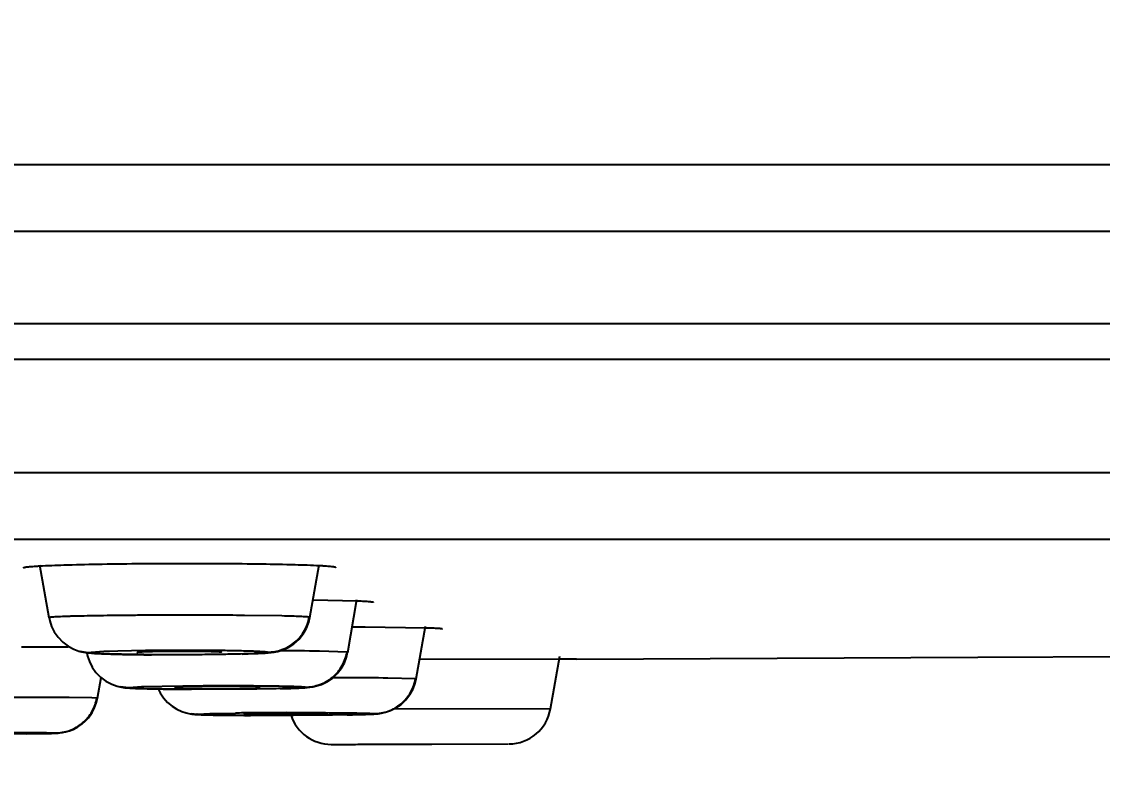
# Model space of a CAD drawing. Header units: millimetres. Extents: x 687 to 1107, y -116 to 478.
# Drawn here: x 834.882 to 837.441, y 374.642 to 376.424 of the extents above; entities that cross this region are included whole.
import ezdxf

# ---------------------------------------------------------------- set-up
doc = ezdxf.new("R2010")
doc.units = ezdxf.units.MM
doc.header["$LTSCALE"] = 0.1
doc.layers.add('DIM', color=3, linetype='Continuous')
doc.styles.get("Standard").update_dxf_attribs({"font": 'arial.ttf'})
doc.dimstyles.new('ISO-25', dxfattribs={"dimtxt": 2.5, "dimasz": 2.5, "dimexe": 1.25, "dimexo": 0.625, "dimtad": 1, "dimlfac": 5, "dimtxsty": 'Standard', "dimcen": 2.5, "dimadec": 0, "dimazin": 0, "dimtfac": 1, "dimtmove": 0, "dimatfit": 3, "dimfxl": 0, "dimarcsym": 0})

# ---------------------------------------------------------------- blocks, each defined once
blk = doc.blocks.new('*D69')
at = {"layer": 'Defpoints', "color": 0}
for p in [(804.6861, 376.0872), (858.1644, 376.0869), (858.1644, 365.5396)]:
    blk.add_point(p, dxfattribs=at)
at = {"layer": 'DIM', "color": 0, "lineweight": -2}
for p, q in [((804.6861, 375.4622), (804.6861, 364.2896)), ((858.1644, 375.4619), (858.1644, 364.2896)), ((807.1861, 365.5396), (855.6644, 365.5396))]:
    blk.add_line(p, q, dxfattribs=at)
at = {"layer": 'DIM', "color": 0}
for points in [[(807.1861, 365.9563), (807.1861, 365.123), (804.6861, 365.5396)], [(855.6644, 365.9563), (855.6644, 365.123), (858.1644, 365.5396)]]:
    blk.add_solid(points, dxfattribs=at)
at = {"layer": 'DIM', "color": 0, "insert": (850.4227, 367.4411), "char_height": 2.5, "attachment_point": 5}
blk.add_mtext('267.5', dxfattribs=at)
blk = doc.blocks.new('*D67')
at = {"layer": 'Defpoints', "color": 0}
for p in [(831.4252, 395.8247), (883.897, -59.5354), (893.1679, -59.5354)]:
    blk.add_point(p, dxfattribs=at)
at = {"layer": 'DIM', "color": 0, "lineweight": -2}
for p, q in [((832.0502, 395.8247), (894.4179, 395.8247)), ((893.1679, 393.3247), (893.1679, -57.0354)), ((884.522, -59.5354), (894.4179, -59.5354))]:
    blk.add_line(p, q, dxfattribs=at)
at = {"layer": 'DIM', "color": 0}
for points in [[(892.7512, 393.3247), (893.5845, 393.3247), (893.1679, 395.8247)], [(892.7512, -57.0354), (893.5845, -57.0354), (893.1679, -59.5354)]]:
    blk.add_solid(points, dxfattribs=at)
at = {"layer": 'DIM', "color": 0, "insert": (890.9041, 168.1447), "char_height": 2.5, "attachment_point": 5, "rotation": 90}
blk.add_mtext('(2280)', dxfattribs=at)

msp = doc.modelspace()

# ---------------------------------------------------------------- linework, layer by layer
for p, q in [((841.318, 376.0851), (831.4252, 376.0851)), ((831.4252, 375.9286), (841.1132, 375.9277)), ((841.0987, 375.7092), (831.4252, 375.7085)), ((857.7399, 375.6246), (805.1103, 375.6246)), ((831.4252, 375.3572), (843.8753, 375.3572)), ((834.8533, 375.1993), (835.1179, 375.1993)), ((835.1179, 375.1993), (835.1377, 375.1993)), ((835.1377, 375.1993), (835.1648, 375.1993)), ((835.1648, 375.1993), (835.2454, 375.1994)), ((835.2454, 375.1994), (835.322, 375.1994)), ((835.322, 375.1994), (835.4076, 375.1994)), ((835.4076, 375.1994), (835.4454, 375.1994)), ((835.4454, 375.1994), (835.6076, 375.1994)), ((835.6076, 375.1994), (835.8782, 375.1994)), ((835.8782, 375.1994), (835.9191, 375.1994)), ((835.9191, 375.1994), (837.6269, 375.1995)), ((834.9474, 375.0133), (834.9255, 375.1375)), ((835.565, 375.014), (835.587, 375.1386)), ((835.6768, 375.0525), (835.5729, 375.0549)), ((835.6544, 374.9313), (835.6764, 375.0561)), ((835.4984, 375.0174), (835.4102, 375.0187)), ((835.5622, 375.0024), (835.565, 375.0141)), ((835.565, 375.0141), (835.5635, 375.0146)), ((835.565, 375.014), (835.565, 375.014)), ((835.6956, 374.9908), (835.6655, 374.991)), ((835.8389, 374.9889), (835.6956, 374.9908)), ((835.8165, 374.8686), (835.8386, 374.9934)), ((835.0208, 374.9337), (835.0205, 374.9337)), ((835.0473, 374.9314), (835.077, 374.9338)), ((835.077, 374.9338), (835.1755, 374.9361)), ((835.6528, 374.9318), (835.5875, 374.934)), ((835.4046, 374.9273), (835.4189, 374.9277)), ((835.6516, 374.9201), (835.6543, 374.9314)), ((835.6543, 374.9314), (835.6528, 374.9318)), ((836.1562, 374.9153), (835.8246, 374.9141)), ((836.1343, 374.7975), (836.1563, 374.9224)), ((836.1779, 374.9154), (836.1562, 374.9153)), ((836.1957, 374.9155), (836.1779, 374.9154)), ((836.1957, 374.9155), (837.1458, 374.9198)), ((837.1458, 374.9198), (837.7125, 374.9231)), ((835.0622, 374.823), (835.0707, 374.8714)), ((835.0821, 374.8629), (835.0959, 374.8557)), ((835.6613, 374.8711), (835.6191, 374.8712)), ((835.815, 374.8689), (835.7495, 374.8705)), ((835.8141, 374.8581), (835.8165, 374.8686)), ((835.8165, 374.8686), (835.815, 374.8689)), ((835.1156, 374.8494), (835.1151, 374.8496)), ((835.1364, 374.8473), (835.1156, 374.8494)), ((835.1367, 374.8483), (835.1662, 374.8501)), ((835.1662, 374.8501), (835.2645, 374.8521)), ((835.4949, 374.8455), (835.5081, 374.8458)), ((835.0489, 374.8236), (834.995, 374.8242)), ((835.0606, 374.8232), (835.0489, 374.8236)), ((835.0593, 374.811), (835.0622, 374.823)), ((835.0622, 374.823), (835.0606, 374.8232)), ((835.2838, 374.7855), (835.2835, 374.7855)), ((835.2987, 374.7844), (835.2838, 374.7855)), ((835.309, 374.7838), (835.2987, 374.7844)), ((835.2989, 374.7851), (835.3282, 374.7865)), ((835.3866, 374.7824), (835.309, 374.7838)), ((835.3282, 374.7865), (835.3886, 374.7877)), ((835.4111, 374.7855), (835.4076, 374.7851)), ((836.1326, 374.7974), (835.7622, 374.7965)), ((836.1343, 374.7975), (836.1326, 374.7974)), ((834.8947, 374.7387), (834.9184, 374.739)), ((834.9628, 374.7402), (834.964, 374.7404)), ((834.9715, 374.7405), (834.9721, 374.7406)), ((835.6155, 374.7132), (835.6166, 374.7132)), ((835.6166, 374.7134), (835.678, 374.7137)), ((835.6166, 374.7132), (835.6725, 374.7134)), ((835.6725, 374.7134), (836.0351, 374.7148)), ((835.678, 374.7137), (835.7576, 374.7139)), ((835.7259, 374.7137), (835.7253, 374.7136)), ((835.7576, 374.7139), (835.8507, 374.7141)), ((835.8507, 374.7141), (836.0349, 374.7145)), ((836.0349, 374.7145), (836.0348, 374.7145))]:
    msp.add_line(p, q)
for points in [[(834.9474, 375.0134), (834.949, 375.006), (834.9534, 374.9928), (834.9599, 374.9796), (834.9688, 374.967), (834.9798, 374.9556), (834.9923, 374.9462), (835.0057, 374.939), (835.0181, 374.9344), (835.0205, 374.9337)], [(835.5269, 374.9516), (835.5393, 374.9628), (835.5493, 374.9753), (835.557, 374.9888), (835.5622, 375.0024)], [(835.0208, 374.9337), (835.0241, 374.9328), (835.0334, 374.931), (835.0412, 374.93), (835.0479, 374.9294), (835.0547, 374.9289), (835.0626, 374.9284), (835.0715, 374.928), (835.0817, 374.9276)], [(835.4189, 374.9277), (835.4314, 374.9282), (835.4421, 374.9286), (835.4513, 374.9291), (835.4593, 374.9296), (835.4664, 374.9302), (835.4732, 374.9309), (835.4804, 374.9319), (835.489, 374.9337), (835.5005, 374.9372), (835.5136, 374.9431), (835.5269, 374.9516)], [(835.0367, 374.9304), (835.0384, 374.9226), (835.0428, 374.9095), (835.0495, 374.8962), (835.0584, 374.8837), (835.0695, 374.8723), (835.0821, 374.8629)], [(835.0817, 374.9276), (835.0934, 374.9272), (835.1065, 374.9269)], [(835.1065, 374.9269), (835.121, 374.9266), (835.1368, 374.9263), (835.1538, 374.926), (835.1715, 374.9258), (835.1901, 374.9257)], [(835.6181, 374.8704), (835.6297, 374.8812), (835.6392, 374.8934), (835.6465, 374.9066), (835.6516, 374.9201)], [(835.5081, 374.8458), (835.5197, 374.8461), (835.5298, 374.8465), (835.5385, 374.8468), (835.5461, 374.8472), (835.5526, 374.8476), (835.5584, 374.848), (835.5644, 374.8486), (835.5717, 374.8497), (835.5807, 374.8517), (835.5924, 374.8555), (835.6053, 374.8618), (835.6181, 374.8704)], [(835.7808, 374.8081), (835.7922, 374.8189), (835.8017, 374.8313), (835.8091, 374.8447), (835.8141, 374.8581)], [(835.0959, 374.8557), (835.1088, 374.8511), (835.1151, 374.8496)], [(835.1156, 374.8494), (835.1193, 374.8487), (835.1267, 374.8477), (835.1329, 374.8471), (835.1388, 374.8466), (835.145, 374.8463), (835.1521, 374.846), (835.1602, 374.8457), (835.1694, 374.8454), (835.1797, 374.8451)], [(835.1797, 374.8451), (835.191, 374.8449), (835.2035, 374.8446)], [(835.2035, 374.8446), (835.2173, 374.8444), (835.2322, 374.8443), (835.2484, 374.8441), (835.2657, 374.844), (835.2843, 374.8439)], [(835.206, 374.8446), (835.2105, 374.8351), (835.2185, 374.8233), (835.228, 374.8127), (835.2388, 374.8036), (835.2503, 374.7965), (835.2616, 374.7913), (835.2722, 374.7878), (835.2812, 374.7859), (835.2838, 374.7855)], [(835.0324, 374.7677), (835.0405, 374.7764), (835.048, 374.7866), (835.0543, 374.7981), (835.0593, 374.811)], [(835.0419, 374.7781), (835.0492, 374.7886), (835.0553, 374.8004), (835.06, 374.8134), (835.0622, 374.823)], [(835.6769, 374.7839), (835.6872, 374.7842), (835.6964, 374.7844), (835.7044, 374.7847), (835.711, 374.785), (835.7166, 374.7853), (835.7213, 374.7856), (835.7267, 374.7861), (835.7345, 374.7872), (835.7442, 374.7894), (835.7558, 374.7933), (835.7685, 374.7996), (835.7808, 374.8081)], [(835.2835, 374.7855), (835.2866, 374.7851), (835.2922, 374.7845), (835.2971, 374.7842), (835.302, 374.7839), (835.3072, 374.7837), (835.3132, 374.7835), (835.3199, 374.7833), (835.3275, 374.7831), (835.336, 374.783), (835.3454, 374.7828), (835.3558, 374.7827), (835.3672, 374.7825)], [(835.3672, 374.7825), (835.3795, 374.7824), (835.3927, 374.7823), (835.4068, 374.7822)], [(835.6528, 374.7834), (835.6654, 374.7837), (835.6769, 374.7839)], [(834.9788, 374.7414), (834.9862, 374.7429), (834.995, 374.7454), (835.0046, 374.7491), (835.0142, 374.7541), (835.0236, 374.7603), (835.0324, 374.7677)], [(834.979, 374.7415), (834.9867, 374.743), (834.9958, 374.7456), (835.0057, 374.7496), (835.0155, 374.7548), (835.025, 374.7614), (835.0338, 374.7691), (835.0419, 374.7781)], [(834.9184, 374.739), (834.9255, 374.7391), (834.9381, 374.7393)], [(834.9381, 374.7393), (834.9436, 374.7394), (834.9486, 374.7395), (834.953, 374.7396), (834.9568, 374.7398), (834.9603, 374.7399), (834.9632, 374.74), (834.9661, 374.7402), (834.969, 374.7404), (834.9728, 374.7407)], [(834.9715, 374.7405), (834.9728, 374.7407), (834.979, 374.7415)]]:
    msp.add_lwpolyline(points)
for centre, radius, start, end in [((834.8564, 348.0414), 26.9023, 89.82089, 89.94448), ((834.8801, 355.1164), 19.8272, 89.67544, 89.82534), ((835.4512, 366.4552), 8.4799, 89.07928, 89.71567), ((835.6257, 363.4964), 11.3747, 89.37621, 89.82061), ((834.8809, 357.0115), 17.8131, 89.63321, 89.917), ((835.4587, 384.2798), 9.4977, 269.56505, 269.7914), ((835.5107, 365.628), 9.1604, 90.52682, 90.76351), ((835.5426, 362.2629), 12.5257, 90.15104, 90.53123), ((835.6151, 374.8135), 0.1, 198.35, 270.1918), ((836.0358, 374.8146), 0.1, 270.2453, 350.1273)]:
    msp.add_arc(centre, radius, start, end)
for points, knots in [([(835.5876, 375.1361), (835.5684, 375.137), (835.5229, 375.1385), (835.4462, 375.1401), (835.3549, 375.1409), (835.2562, 375.1412), (835.1574, 375.1407), (835.0662, 375.1395), (834.9895, 375.1377), (834.944, 375.1361), (834.9248, 375.135)], [0, 0, 0, 0, 0.087219, 0.205956, 0.347168, 0.500058, 0.652942, 0.794136, 0.912841, 1, 1, 1, 1]), ([(834.9248, 375.135), (834.9218, 375.1349), (834.9162, 375.1345), (834.9083, 375.134), (834.9016, 375.1334), (834.8962, 375.1329), (834.8919, 375.1323), (834.8891, 375.1319), (834.8875, 375.1314), (834.8867, 375.1312), (834.8861, 375.1308), (834.8861, 375.1306)], [0, 0, 0, 0, 0.23037, 0.431413, 0.602352, 0.742825, 0.852587, 0.931487, 0.959405, 0.979769, 1, 1, 1, 1]), ([(835.6264, 375.1317), (835.6264, 375.1319), (835.6258, 375.1323), (835.625, 375.1326), (835.6234, 375.133), (835.6206, 375.1335), (835.6164, 375.134), (835.6109, 375.1345), (835.6042, 375.1351), (835.5963, 375.1356), (835.5906, 375.1359), (835.5876, 375.1361)], [0, 0, 0, 0, 0.019834, 0.039998, 0.067748, 0.146414, 0.256089, 0.396622, 0.567773, 0.769164, 1, 1, 1, 1]), ([(835.7157, 375.0491), (835.7158, 375.0492), (835.7156, 375.0494), (835.7148, 375.0497), (835.713, 375.0501), (835.7099, 375.0505), (835.7056, 375.0509), (835.7001, 375.0513), (835.6934, 375.0518), (835.6855, 375.0522), (835.6798, 375.0524), (835.6768, 375.0525)], [0, 0, 0, 0, 0.006446, 0.018901, 0.066428, 0.14511, 0.254944, 0.395713, 0.567145, 0.768843, 1, 1, 1, 1]), ([(835.4102, 375.0187), (835.3853, 375.019), (835.3338, 375.0193), (835.2689, 375.0194), (835.2157, 375.0192), (835.1765, 375.0191), (835.1386, 375.0188), (835.1026, 375.0184), (835.0692, 375.018), (835.0388, 375.0175), (835.0158, 375.017), (834.9994, 375.0166), (834.9888, 375.0162), (834.9793, 375.0159), (834.9711, 375.0156), (834.9641, 375.0152), (834.9583, 375.0149), (834.9537, 375.0145), (834.9507, 375.0142), (834.949, 375.0139), (834.9482, 375.0138), (834.9477, 375.0136), (834.9474, 375.0134), (834.9474, 375.0134)], [0, 0, 0, 0, 0.161178, 0.333688, 0.420471, 0.505679, 0.587997, 0.666122, 0.73879, 0.804775, 0.862613, 0.888048, 0.911028, 0.931472, 0.949321, 0.96454, 0.977095, 0.986944, 0.994043, 0.99655, 0.99836, 0.999483, 1, 1, 1, 1]), ([(835.4658, 374.932), (835.4769, 374.932), (835.5001, 374.9361), (835.5309, 374.9539), (835.5536, 374.9814), (835.5616, 375.0036), (835.5635, 375.0146)], [0, 0, 0, 0, 0.24176, 0.499328, 0.757303, 1, 1, 1, 1]), ([(835.5635, 375.0146), (835.5625, 375.0148), (835.56, 375.015), (835.5555, 375.0154), (835.5494, 375.0158), (835.5384, 375.0163), (835.5212, 375.0169), (835.5066, 375.0172), (835.4984, 375.0174)], [0, 0, 0, 0, 0.046215, 0.116573, 0.21026, 0.326442, 0.623073, 1, 1, 1, 1]), ([(835.8779, 374.9865), (835.878, 374.9865), (835.8777, 374.9867), (835.8773, 374.9868), (835.8765, 374.987), (835.8749, 374.9872), (835.8721, 374.9875), (835.8678, 374.9878), (835.8622, 374.9881), (835.8555, 374.9884), (835.8476, 374.9887), (835.8419, 374.9888), (835.8389, 374.9889)], [0, 0, 0, 0, 0.005301, 0.017382, 0.037174, 0.064806, 0.143617, 0.253682, 0.394735, 0.566476, 0.768504, 1, 1, 1, 1]), ([(835.047, 374.9302), (835.0448, 374.9302), (835.036, 374.9305), (835.0272, 374.932), (835.0208, 374.9337)], [0, 0, 0, 0, 0.249126, 1, 1, 1, 1]), ([(835.3559, 374.9314), (835.3555, 374.9315), (835.3543, 374.9317), (835.3522, 374.9319), (835.3492, 374.9322), (835.3436, 374.9325), (835.3346, 374.9328), (835.3217, 374.9332), (835.3065, 374.9334), (835.283, 374.9337), (835.2584, 374.9337), (835.2335, 374.9336), (835.2157, 374.9334), (835.1993, 374.9331), (835.1868, 374.9328), (835.178, 374.9326), (835.1724, 374.9324), (835.1677, 374.9321), (835.1637, 374.9319), (835.1605, 374.9317), (835.1585, 374.9315), (835.1573, 374.9313), (835.1567, 374.9311), (835.1563, 374.9311), (835.1562, 374.9309), (835.1562, 374.9309)], [0, 0, 0, 0, 0.006183, 0.016854, 0.031893, 0.051157, 0.101761, 0.166949, 0.244153, 0.330683, 0.518823, 0.613525, 0.704096, 0.787153, 0.859668, 0.891183, 0.919124, 0.943185, 0.963141, 0.978876, 0.990288, 0.994345, 0.997293, 0.999143, 1, 1, 1, 1]), ([(835.1755, 374.9361), (835.1912, 374.9363), (835.2232, 374.9366), (835.2712, 374.9368), (835.3185, 374.9366), (835.3624, 374.9362), (835.3958, 374.9356), (835.4191, 374.9349), (835.4333, 374.9345), (835.445, 374.9339), (835.4541, 374.9333), (835.4608, 374.9328), (835.4644, 374.9323), (835.4658, 374.932)], [0, 0, 0, 0, 0.162112, 0.330687, 0.496376, 0.650298, 0.78441, 0.841546, 0.890741, 0.931081, 0.962473, 0.985308, 1, 1, 1, 1]), ([(835.047, 374.9303), (835.0468, 374.9303), (835.0466, 374.9304), (835.0462, 374.9305), (835.046, 374.9307), (835.046, 374.9309), (835.0461, 374.931), (835.0466, 374.9312), (835.047, 374.9314), (835.0473, 374.9314)], [0, 0, 0, 0, 0.179733, 0.309005, 0.392594, 0.447611, 0.517086, 0.628672, 1, 1, 1, 1]), ([(835.1718, 374.9259), (835.156, 374.9261), (835.1333, 374.9264), (835.1047, 374.927), (835.087, 374.9275), (835.0724, 374.9281), (835.0611, 374.9287), (835.053, 374.9294), (835.0486, 374.9299), (835.047, 374.9303)], [0, 0, 0, 0, 0.380347, 0.544696, 0.687262, 0.80463, 0.895035, 0.959649, 1, 1, 1, 1]), ([(835.1562, 374.9309), (835.1562, 374.9309), (835.1562, 374.9307), (835.1564, 374.9307), (835.1565, 374.9307)], [0, 0, 0, 0, 0.146294, 1, 1, 1, 1]), ([(835.4654, 374.9308), (835.4639, 374.9305), (835.46, 374.9301), (835.4529, 374.9295), (835.4434, 374.9289), (835.4257, 374.928), (835.398, 374.9272), (835.3593, 374.9264), (835.315, 374.9258), (835.2519, 374.9254), (835.2038, 374.9256), (835.1718, 374.9259)], [0, 0, 0, 0, 0.015957, 0.039889, 0.072222, 0.113365, 0.220909, 0.355504, 0.509049, 0.673596, 1, 1, 1, 1]), ([(835.3562, 374.9312), (835.3562, 374.9312), (835.3561, 374.9313), (835.356, 374.9314), (835.3559, 374.9314)], [0, 0, 0, 0, 0.146323, 1, 1, 1, 1]), ([(835.4658, 374.932), (835.4659, 374.932), (835.4662, 374.9319), (835.4665, 374.9317), (835.4667, 374.9316), (835.4668, 374.9314), (835.4666, 374.9312), (835.4662, 374.931), (835.4657, 374.9309), (835.4654, 374.9308)], [0, 0, 0, 0, 0.179849, 0.30907, 0.392621, 0.447643, 0.517097, 0.628725, 1, 1, 1, 1]), ([(835.5551, 374.8491), (835.5663, 374.8492), (835.5894, 374.8533), (835.6203, 374.8711), (835.643, 374.8986), (835.6509, 374.9208), (835.6528, 374.9318)], [0, 0, 0, 0, 0.241745, 0.499284, 0.757254, 1, 1, 1, 1]), ([(835.7173, 374.7863), (835.7285, 374.7863), (835.7516, 374.7904), (835.7824, 374.8082), (835.8051, 374.8357), (835.813, 374.8579), (835.815, 374.8689)], [0, 0, 0, 0, 0.241735, 0.499247, 0.757212, 1, 1, 1, 1]), ([(835.1364, 374.8474), (835.1363, 374.8474), (835.136, 374.8475), (835.1356, 374.8476), (835.1354, 374.8477), (835.1354, 374.8478), (835.1355, 374.848), (835.136, 374.8481), (835.1364, 374.8482), (835.1367, 374.8483)], [0, 0, 0, 0, 0.189001, 0.323622, 0.407225, 0.454184, 0.515535, 0.623876, 1, 1, 1, 1]), ([(835.2616, 374.8441), (835.2457, 374.8442), (835.223, 374.8444), (835.1943, 374.8449), (835.1766, 374.8452), (835.162, 374.8457), (835.1506, 374.8462), (835.1425, 374.8467), (835.1381, 374.8471), (835.1364, 374.8474)], [0, 0, 0, 0, 0.37998, 0.544249, 0.686804, 0.80423, 0.89475, 0.959513, 1, 1, 1, 1]), ([(835.4451, 374.8486), (835.4447, 374.8487), (835.4435, 374.8488), (835.4414, 374.849), (835.4383, 374.8492), (835.4327, 374.8495), (835.4236, 374.8497), (835.4107, 374.85), (835.3954, 374.8501), (835.3784, 374.8503), (835.3601, 374.8503), (835.3413, 374.8503), (835.3226, 374.8502), (835.3048, 374.85), (835.2907, 374.8498), (835.2804, 374.8497), (835.2735, 374.8495), (835.2672, 374.8493), (835.2617, 374.8492), (835.2569, 374.849), (835.2529, 374.8488), (835.2498, 374.8486), (835.2478, 374.8484), (835.2466, 374.8483), (835.246, 374.8482), (835.2456, 374.8481), (835.2454, 374.848), (835.2454, 374.848)], [0, 0, 0, 0, 0.006389, 0.017274, 0.032518, 0.051973, 0.102895, 0.168305, 0.245636, 0.332204, 0.424872, 0.520197, 0.614742, 0.705125, 0.787981, 0.825616, 0.860299, 0.891723, 0.91958, 0.943565, 0.963454, 0.979131, 0.990488, 0.994517, 0.997432, 0.999236, 1, 1, 1, 1]), ([(835.2454, 374.848), (835.2454, 374.8479), (835.2456, 374.8479), (835.2457, 374.8478), (835.2458, 374.8478)], [0, 0, 0, 0, 0.312207, 1, 1, 1, 1]), ([(835.5548, 374.8483), (835.5533, 374.848), (835.5495, 374.8477), (835.5425, 374.8472), (835.533, 374.8467), (835.5153, 374.846), (835.4877, 374.8453), (835.449, 374.8446), (835.4047, 374.8442), (835.3416, 374.8438), (835.2935, 374.8438), (835.2616, 374.8441)], [0, 0, 0, 0, 0.015774, 0.039556, 0.071767, 0.112814, 0.220239, 0.354808, 0.508415, 0.673107, 1, 1, 1, 1]), ([(835.2645, 374.8521), (835.2965, 374.8525), (835.3446, 374.8527), (835.4075, 374.8526), (835.4515, 374.8524), (835.4897, 374.8519), (835.5169, 374.8513), (835.5342, 374.8507), (835.5434, 374.8502), (835.5501, 374.8498), (835.5537, 374.8494), (835.5551, 374.8492)], [0, 0, 0, 0, 0.330308, 0.495911, 0.649818, 0.783985, 0.890431, 0.930848, 0.962324, 0.985242, 1, 1, 1, 1]), ([(835.4455, 374.8484), (835.4455, 374.8485), (835.4453, 374.8486), (835.4452, 374.8486), (835.4451, 374.8486)], [0, 0, 0, 0, 0.312028, 1, 1, 1, 1]), ([(835.5551, 374.8492), (835.5553, 374.8492), (835.5556, 374.8491), (835.5559, 374.849), (835.5561, 374.8489), (835.5562, 374.8487), (835.556, 374.8486), (835.5556, 374.8484), (835.5552, 374.8483), (835.5548, 374.8483)], [0, 0, 0, 0, 0.189122, 0.323684, 0.40724, 0.45421, 0.515538, 0.623928, 1, 1, 1, 1]), ([(834.9067, 374.8245), (834.8819, 374.8246), (834.8305, 374.8246), (834.7657, 374.8245), (834.7126, 374.8244), (834.6734, 374.8243), (834.6356, 374.8241), (834.5997, 374.824), (834.5663, 374.8238), (834.536, 374.8235), (834.5131, 374.8233), (834.4967, 374.8231), (834.4861, 374.823), (834.4766, 374.8229), (834.4684, 374.8227), (834.4613, 374.8226), (834.4562, 374.8225), (834.4528, 374.8224), (834.4506, 374.8223), (834.4488, 374.8222), (834.4474, 374.8222), (834.4462, 374.8221), (834.4454, 374.822), (834.4449, 374.822), (834.4446, 374.8219), (834.4446, 374.8219), (834.4446, 374.8219)], [0, 0, 0, 0, 0.161279, 0.333803, 0.42057, 0.505748, 0.588028, 0.666116, 0.73875, 0.804715, 0.862564, 0.888012, 0.911008, 0.931471, 0.949341, 0.964583, 0.977162, 0.982441, 0.987037, 0.990946, 0.994162, 0.996677, 0.998488, 0.99959, 0.999878, 1, 1, 1, 1]), ([(834.9629, 374.7406), (834.9741, 374.7406), (834.9972, 374.7447), (835.0281, 374.7625), (835.0508, 374.79), (835.0586, 374.8122), (835.0606, 374.8232)], [0, 0, 0, 0, 0.241722, 0.499218, 0.757185, 1, 1, 1, 1]), ([(835.2987, 374.7844), (835.2985, 374.7845), (835.2982, 374.7845), (835.2979, 374.7846), (835.2977, 374.7846), (835.2976, 374.7848), (835.2978, 374.7849), (835.2982, 374.785), (835.2986, 374.7851), (835.2989, 374.7851)], [0, 0, 0, 0, 0.198557, 0.339222, 0.424039, 0.46302, 0.515507, 0.620292, 1, 1, 1, 1]), ([(835.4076, 374.7851), (835.4076, 374.785), (835.4078, 374.785), (835.4079, 374.7849), (835.408, 374.7849)], [0, 0, 0, 0, 0.284233, 1, 1, 1, 1]), ([(835.6072, 374.7858), (835.6068, 374.7858), (835.6058, 374.7859), (835.6028, 374.7861), (835.5972, 374.7863), (835.5886, 374.7865), (835.5775, 374.7866), (835.5643, 374.7868), (835.5437, 374.7869), (835.516, 374.7869), (835.4829, 374.7868), (835.4527, 374.7865), (835.4292, 374.7861), (835.4161, 374.7857), (835.4111, 374.7855)], [0, 0, 0, 0, 0.005957, 0.015738, 0.046312, 0.090768, 0.14793, 0.215904, 0.292646, 0.463254, 0.639163, 0.799409, 0.924718, 1, 1, 1, 1]), ([(835.7171, 374.7856), (835.7156, 374.7855), (835.7118, 374.7852), (835.7008, 374.7846), (835.6809, 374.784), (835.6502, 374.7834), (835.6115, 374.7829), (835.5673, 374.7824), (835.5042, 374.7821), (835.4561, 374.7821), (835.4241, 374.7822)], [0, 0, 0, 0, 0.015604, 0.039243, 0.112288, 0.219595, 0.354135, 0.507799, 0.672629, 1, 1, 1, 1]), ([(835.5095, 374.7886), (835.5346, 374.7887), (835.571, 374.7887), (835.6177, 374.7885), (835.6481, 374.7882), (835.6737, 374.7879), (835.6937, 374.7875), (835.7075, 374.787), (835.7147, 374.7866), (835.7173, 374.7863)], [0, 0, 0, 0, 0.36122, 0.526483, 0.674284, 0.799261, 0.896116, 0.962449, 1, 1, 1, 1]), ([(835.6076, 374.7856), (835.6076, 374.7857), (835.6074, 374.7857), (835.6073, 374.7858), (835.6072, 374.7858)], [0, 0, 0, 0, 0.283745, 1, 1, 1, 1]), ([(835.7173, 374.7863), (835.7175, 374.7863), (835.7178, 374.7862), (835.7181, 374.7862), (835.7183, 374.7861), (835.7184, 374.786), (835.7182, 374.7859), (835.7179, 374.7857), (835.7174, 374.7857), (835.7171, 374.7856)], [0, 0, 0, 0, 0.198682, 0.339281, 0.424043, 0.46304, 0.515503, 0.620343, 1, 1, 1, 1]), ([(834.9628, 374.7402), (834.959, 374.7399), (834.9481, 374.7396), (834.9267, 374.7391), (834.8961, 374.7387), (834.8575, 374.7383), (834.8133, 374.738), (834.7502, 374.7377), (834.7021, 374.7377), (834.6701, 374.7377)], [0, 0, 0, 0, 0.038955, 0.111799, 0.218991, 0.3535, 0.507215, 0.672174, 1, 1, 1, 1]), ([(834.6717, 374.7415), (834.7037, 374.7417), (834.7518, 374.7419), (834.8147, 374.742), (834.8588, 374.7419), (834.8971, 374.7417), (834.9275, 374.7415), (834.9471, 374.7412), (834.9578, 374.7409), (834.9615, 374.7407), (834.9629, 374.7406)], [0, 0, 0, 0, 0.329517, 0.494926, 0.648785, 0.783048, 0.889724, 0.961958, 0.985065, 1, 1, 1, 1])]:
    msp.add_open_spline(points, degree=3, knots=knots)
msp.add_open_spline([(835.0369, 374.9305), (835.0368, 374.9305), (835.0367, 374.9304), (835.0367, 374.9304)], degree=3)

# ---------------------------------------------------------------- dimensions: what is measured, and where the dimension line sits
at = {"layer": 'DIM'}
dim = msp.add_linear_dim(base=(893.1679, -59.5354), p1=(831.4252, 395.8247), p2=(883.897, -59.5354), angle=90, text='(2280)', dimstyle='ISO-25', dxfattribs=at)
dim.commit()
dim.dimension.update_dxf_attribs({"geometry": '*D67', "text_midpoint": (890.9041, 168.1447)})
dim = msp.add_linear_dim(base=(858.1644, 365.5396), p1=(804.6861, 376.0872), p2=(858.1644, 376.0869), text='267.5', dimstyle='ISO-25', dxfattribs=at)
dim.commit()
dim.dimension.update_dxf_attribs({"geometry": '*D69', "text_midpoint": (850.4227, 365.5396), "dimtype": 160})

doc.saveas('drawing.dxf')
